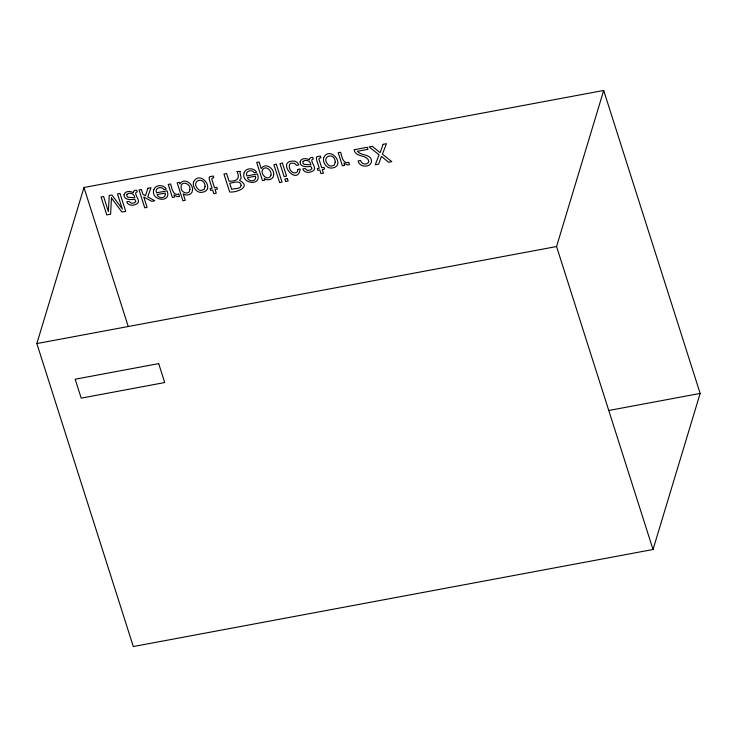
<?xml version="1.0" encoding="UTF-8"?>
<svg xmlns="http://www.w3.org/2000/svg" width="737" height="737" viewBox="0 0 737 737"><rect width="100%" height="100%" fill="white"/><g stroke="black" fill="none" stroke-linecap="round" stroke-linejoin="round"><path stroke-width="1.11" d="M36.85 343.571L83.972 187.493L603.686 90.458L700.15 393.429L653.028 549.507L133.314 646.542L36.85 343.571L556.564 246.536L603.686 90.458M608.633 410.518L700.15 393.429M556.564 246.536L653.028 549.507M83.972 187.493L128.201 326.399M297.849 169.436L297.499 171.629C293.381 175.802 288.056 169.169 289.503 164.812A3.123 2.718 16.8 0 1 291.069 163.19L294.607 163.328L296.56 165.383L298.909 164.941L297.49 162.831A5.196 4.514 16.8 0 0 294.653 161.154C274.579 159.671 297.702 187.52 300.199 168.994L297.849 169.436M124.019 194.725C123.779 200.344 131.048 199.764 134.77 199.303L135.848 201.468L134.447 202.832L131.343 203.301L128.984 201.385L126.727 201.809C128.21 206.553 135.295 205.909 138.059 202.795C140.316 199.534 132.448 192.624 137.22 191.887L136.704 190.266L134.963 190.358L133.406 191.5L133.369 192.79C130.596 190.819 124.931 190.68 124.019 194.725M300.116 161.845C299.876 167.465 307.145 166.884 310.867 166.424L311.935 168.589L310.535 169.952L307.43 170.422L305.072 168.515L302.815 168.93C304.307 173.683 311.382 173.029 314.146 169.915C316.403 166.654 308.536 159.745 313.308 159.017L312.792 157.386L311.051 157.478L309.494 158.63L309.466 159.911C306.693 157.948 301.028 157.801 300.116 161.845M237.084 171.592C240.465 178.98 236.706 181.228 229.078 181.228L226.627 173.545L223.956 174.043L229.658 191.961C236.605 192.818 251.888 186.839 239.626 180.445L241.183 178.004L239.976 172.642L240.492 171.38L237.084 171.592M205.107 186.461L204.085 189.483L201.026 190.432A3.464 3.012 16.8 0 1 198.373 189.4C189.612 181.044 204.508 175.323 205.107 186.461M335.261 162.168L334.239 165.189L331.18 166.129A3.464 3.012 16.8 0 1 328.527 165.097C319.766 156.751 334.662 151.03 335.261 162.168M111.462 197.977L110.614 214.191L106.782 214.9L101.07 196.982L103.631 196.503L108.376 211.63L109.242 195.462L111.886 194.964L122.342 209.022L117.469 193.923L120.011 193.444L125.723 211.362L121.927 212.072L111.462 197.977M241.174 185.383C240.732 189.602 234.311 188.027 231.667 189.372L229.723 183.255C233.012 182.73 240.557 179.708 241.174 185.383M165.3 194.375C165.3 198.953 158.004 198.585 157.128 194.54L165.134 193.048L165.3 194.375M255.638 177.516C255.638 182.085 248.341 181.717 247.466 177.672L255.472 176.18L255.638 177.516M192.504 190.137C192.523 194.706 186.378 196.42 183.181 193.813L185.245 200.317L182.896 200.759L177.166 182.776L179.404 182.361L179.929 184.029C183.633 177.073 193.435 183.642 192.504 190.137M273.657 174.945C273.63 179.579 267.439 181.265 264.279 178.455L264.832 180.187L262.473 180.629L256.679 162.416L259.102 161.965L261.22 168.635C265.246 161.965 274.551 168.515 273.657 174.945M193.426 182.214C192.781 185.586 194.402 189.271 197.194 191.215A6.255 5.435 16.8 0 0 201.256 192.394C216.954 191.021 200.086 168.718 193.426 182.214M323.58 157.921C322.935 161.283 324.556 164.968 327.357 166.912A6.255 5.435 16.8 0 0 331.41 168.091C347.109 166.719 330.24 144.415 323.58 157.921M189.86 189.473C189.722 195.867 180.344 192.624 181.109 187.345C180.491 180.114 191.196 183.393 189.86 189.473M209.271 177.396L209.317 179.552L212.072 188.202L210.119 188.561L210.69 190.358L212.643 189.999L213.804 193.638L216.254 193.186L215.093 189.538L217.387 189.105L216.816 187.318L214.522 187.742L211.805 179.22L212.026 178.207L213.785 177.774L213.233 176.042L209.962 176.64L209.271 177.396M316.449 157.386L316.495 159.542L319.25 168.193L317.306 168.552L317.877 170.348L319.821 169.98L320.982 173.628L323.432 173.177L322.272 169.528L324.575 169.095L324.004 167.308L321.7 167.732L318.983 159.21L319.204 158.197L320.964 157.764L320.411 156.032L317.14 156.631L316.449 157.386M153.84 189.556C150.09 201.026 172.136 203.394 167.069 190.837L156.511 192.808C154.245 187.898 161.716 185.678 163.936 189.593L166.313 189.142C163.909 184.48 155.627 184.324 153.84 189.556M244.177 172.688C240.428 184.158 262.483 186.525 257.406 173.969L246.849 175.94C244.592 171.03 252.054 168.81 254.274 172.725L256.651 172.283C254.256 167.612 245.965 167.456 244.177 172.688M371.522 161.523C370.407 168.1 359.177 167.456 358.127 160.933L360.586 160.473C361.222 164.029 366.068 165.346 368.353 162.573L368.776 161.375C367.431 154.116 355.437 157.847 354.064 149.749L367.293 147.28L367.947 149.353L357.436 151.315C361.038 156.004 371.595 153.766 371.522 161.523M271.004 175.102C268.765 181.984 259.977 174.761 262.556 169.602C265.983 164.959 271.962 170.634 271.004 175.102M147.888 188.248L145.493 195.674L142.923 194.365L141.366 189.464L139.035 189.897L144.738 207.816L147.068 207.383L143.752 196.972L151.739 201.367L154.825 200.786L147.759 196.926L150.984 187.668L147.888 188.248M383.12 144.323L380.145 152.688L372.323 146.341L369.09 146.939L379.094 154.807L375.244 164.784L378.588 164.158L381.453 156.355L388.639 162.278L391.826 161.679L382.411 154.19L386.446 143.706L383.12 144.323M127.022 194.236L126.727 195.876L127.833 197.258L134.816 197.728C134.724 193.923 129.813 191.832 127.022 194.236M303.11 161.357L302.824 162.997L303.93 164.379L310.903 164.848C310.821 161.044 305.91 158.962 303.11 161.357M178.75 194.107C172.955 196.134 171.666 187.695 170.671 183.992L168.248 184.443L172.412 197.507L174.706 197.074L173.987 194.817L177.304 196.65L179.496 196.429L178.75 194.107M348.73 162.38C342.926 164.397 341.636 155.958 340.641 152.255L338.219 152.706L342.383 165.77L344.686 165.346L343.967 163.089L347.274 164.922L349.467 164.692L348.73 162.38M276.329 164.259L273.915 164.71L279.618 182.638L282.041 182.177L276.329 164.259M282.428 163.126L279.968 163.586L284.104 176.585L286.564 176.125L282.428 163.126M287.338 178.557L284.878 179.017L285.67 181.505L288.13 181.044L287.338 178.557M158.685 363.617L75.165 379.214L81.199 398.146L164.71 382.549L158.685 363.617"/></g></svg>
